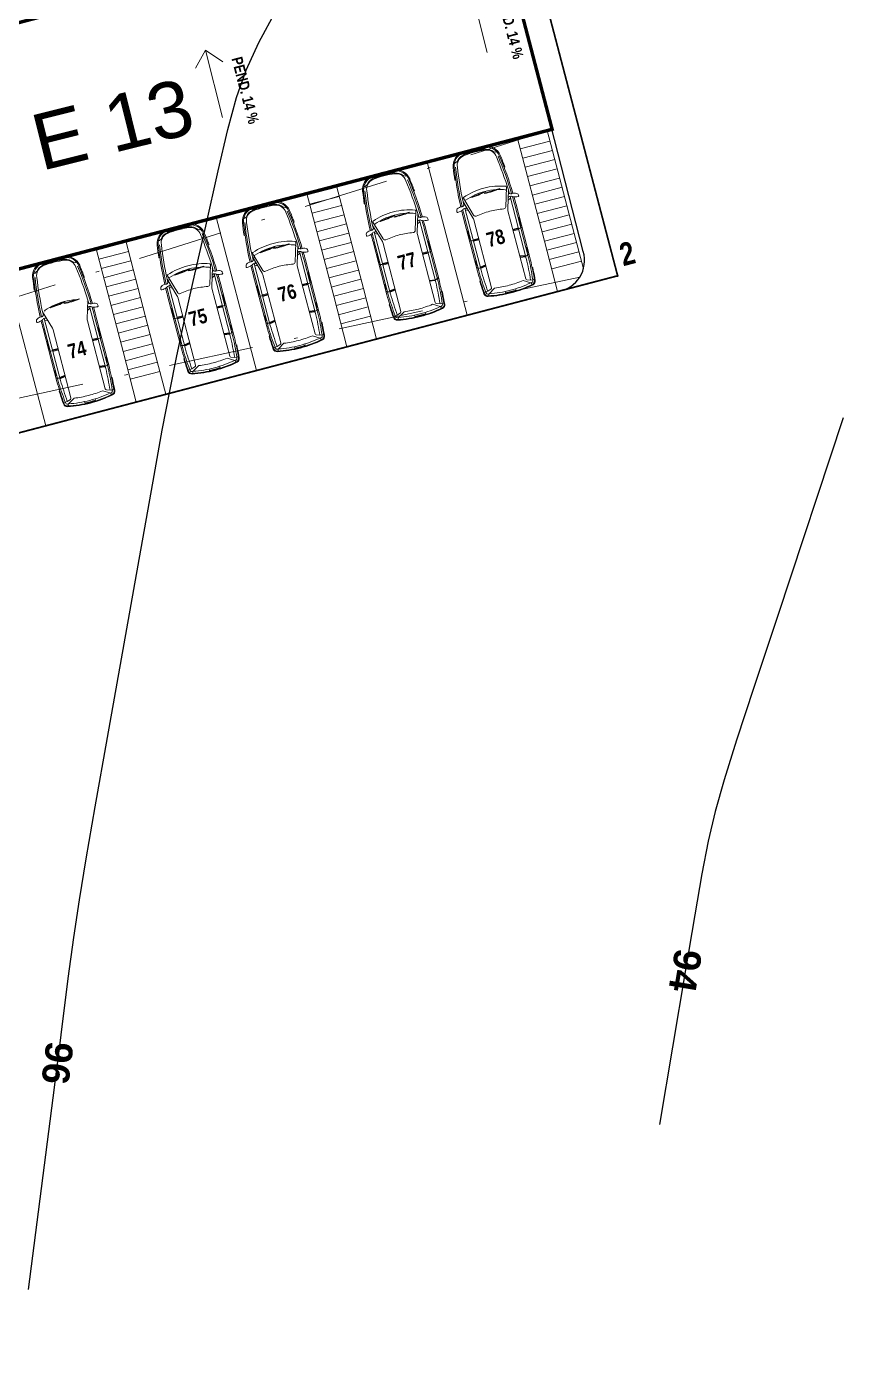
# Model space of a CAD drawing. Header units: metres. Extents: x -899 to -730, y -240 to 6.
# Drawn here: x -754.24 to -730.25, y -215.58 to -176.38 of the extents above; entities that cross this region are included whole.
import ezdxf
from ezdxf.enums import TextEntityAlignment as Align

# ---------------------------------------------------------------- set-up
doc = ezdxf.new("R2010")
doc.units = ezdxf.units.M
doc.header["$LTSCALE"] = 5
doc.header["$MEASUREMENT"] = 0
doc.set_wipeout_variables(frame=1)
doc.linetypes.add('DASHDOT', pattern=[1, 0.5, -0.25, 0, -0.25])
doc.linetypes.add('HIDDEN', pattern=[0.375, 0.25, -0.125])
for name, color, linetype, lineweight in [('A-ANNO-TEXT', 3, 'Continuous', 18), ('A-AREA-PATT', 8, 'Continuous', 18), ('A-FLOR-OVHD', 3, 'HIDDEN', 18), ('U-ANNO-NOTE', 7, 'Continuous', 35), ('U-PARK-MNR', 255, 'Continuous', 13)]:
    doc.layers.add(name, color=color, linetype=linetype, lineweight=lineweight)
for name, color, linetype in [('U-BLDG', 7, 'Continuous'), ('U-PROP', 1, 'Continuous'), ('U-STRT', 4, 'Continuous'), ('U-TOPO-CURV', 8, 'Continuous')]:
    doc.layers.add(name, color=color, linetype=linetype)
doc.styles.add('E-ARIAL', font='arial.ttf')
doc.styles.add('E-ARIAL-BOLD', font='')
doc.styles.add('E-ROMANS', font='romans.shx', dxfattribs={"width": 0.8})
doc.styles.get('E-ARIAL-BOLD').set_extended_font_data('Arial', bold=True)

msp = doc.modelspace()

# ---------------------------------------------------------------- hatches: boundary and pattern name
at = {"layer": 'A-AREA-PATT', "linetype": 'DASHDOT'}
h = msp.add_hatch(dxfattribs=at)
h.set_pattern_fill('GRASS', color=256, scale=0.07, style=0)
h.set_pattern_definition([(90, (-133.418, 0), (-1.257235, 1.257235), [0.333375, -2.181095]), (45, (-133.418, 0), (-1.257236, 1.257236), [0.333375, -1.444625]), (135, (-133.418, 0), (-1.257236, -1.257236), [0.333375, -1.444625])])
edge = h.paths.add_edge_path()
edge.add_line((-752.312, -173.159), (-752.517, -173.21))
edge.add_line((-752.517, -173.21), (-757.708, -152.193))
edge.add_line((-757.708, -152.193), (-802.73, -163.774))
edge.add_line((-802.73, -163.774), (-805.665, -152.562))
edge.add_line((-805.665, -152.562), (-808.244, -153.233))
edge.add_line((-808.244, -153.233), (-805.308, -164.449))
edge.add_line((-805.308, -164.449), (-831.621, -171.338))
edge.add_line((-831.621, -171.338), (-825.452, -194.9))
edge.add_line((-825.452, -194.9), (-799.139, -188.011))
edge.add_line((-799.139, -188.011), (-796.191, -199.272))
edge.add_line((-796.191, -199.272), (-793.772, -198.638))
edge.add_line((-793.772, -198.638), (-796.735, -187.32))
edge.add_line((-796.735, -187.32), (-751.702, -175.53))
edge.add_line((-751.702, -175.53), (-752.313, -173.157))

# ---------------------------------------------------------------- linework, layer by layer
at = {"layer": 'A-ANNO-TEXT', "linetype": 'DASHDOT'}
for p, q in [((-740.715, -177.132, 8.83), (-741.216, -175.155, 8.83)), ((-748.991, -177.061, 8.83), (-749.283, -177.596, 8.83)), ((-748.991, -177.061, 8.83), (-748.483, -177.405, 8.83)), ((-748.49, -179.039, 8.83), (-748.991, -177.061, 8.83))]:
    msp.add_line(p, q, dxfattribs=at)
at = {"layer": 'A-FLOR-OVHD', "linetype": 'DASHDOT'}
msp.add_line((-834.804, -204.584, 8.83), (-737.992, -183.728, 8.83), dxfattribs=at)
at = {"layer": 'U-ANNO-NOTE'}
msp.add_point((-736.88, -183.692, 193.75), dxfattribs=at)
at = {"layer": 'U-BLDG', "const_width": 0.1, "elevation": 8.83}
msp.add_lwpolyline([(-740.578, -172.617), (-738.805, -179.389), (-757.524, -184.29), (-759.297, -177.518)], close=True, dxfattribs=at)
at = {"layer": 'U-PARK-MNR', "elevation": 8.83}
for points in [[(-738.94, -179.466), (-739.811, -179.694)], [(-738.16, -182.445), (-738.95, -179.427)], [(-739.031, -182.673), (-739.821, -179.655)], [(-738.869, -179.737), (-739.74, -179.965)], [(-738.798, -180.008), (-739.669, -180.235)], [(-738.727, -180.278), (-739.598, -180.506)], [(-741.303, -184.851), (-742.481, -180.352)], [(-738.657, -180.549), (-739.527, -180.777)], [(-745.132, -181.087), (-746.002, -181.315)], [(-744.351, -184.066), (-745.142, -181.048)], [(-738.586, -180.82), (-739.456, -181.048)], [(-738.515, -181.091), (-739.385, -181.319)], [(-744.834, -185.777), (-745.222, -184.294), (-746.012, -181.276)], [(-745.061, -181.358), (-745.931, -181.586)], [(-740.101, -181.473), (-740.028, -181.408)], [(-740.041, -181.36), (-739.564, -183.183)], [(-738.444, -181.362), (-739.314, -181.59)], [(-744.99, -181.628), (-745.86, -181.856)], [(-741.371, -181.708), (-740.894, -183.531)], [(-741.264, -181.777), (-741.359, -181.756)], [(-738.373, -181.633), (-739.244, -181.861)], [(-747.494, -186.475), (-748.673, -181.972)], [(-744.919, -181.899), (-745.789, -182.127)], [(-744.848, -182.17), (-745.719, -182.398)], [(-742.762, -182.169), (-742.689, -182.105)], [(-742.702, -182.056), (-742.225, -183.879)], [(-738.302, -181.904), (-739.173, -182.132)], [(-738.231, -182.175), (-739.102, -182.402)], [(-751.333, -182.669), (-750.543, -185.687), (-750.154, -187.172)], [(-744.777, -182.441), (-745.648, -182.669)], [(-744.032, -182.405), (-743.555, -184.227)], [(-743.924, -182.473), (-744.019, -182.453)], [(-741.13, -182.632), (-740.967, -182.594)], [(-741.118, -182.678), (-740.957, -182.631)], [(-739.799, -182.283), (-739.96, -182.33)], [(-739.787, -182.33), (-739.95, -182.368)], [(-738.643, -184.154), (-739.031, -182.673), (-738.16, -182.445), (-737.887, -183.49)], [(-751.025, -187.4), (-751.413, -185.915), (-752.204, -182.897)], [(-751.323, -182.708), (-752.194, -182.936)], [(-751.252, -182.979), (-752.123, -183.206)], [(-746.293, -183.093), (-746.22, -183.029)], [(-746.282, -182.79), (-746.257, -182.886)], [(-746.233, -182.981), (-745.756, -184.803)], [(-744.706, -182.712), (-745.577, -182.94)], [(-744.635, -182.983), (-745.506, -183.211)], [(-742.46, -182.98), (-742.62, -183.027)], [(-742.447, -183.026), (-742.61, -183.064)], [(-738.96, -182.944), (-738.089, -182.716)], [(-738.889, -183.215), (-738.018, -182.987)], [(-751.181, -183.249), (-752.052, -183.477)], [(-747.613, -183.139), (-747.588, -183.235)], [(-747.563, -183.329), (-747.086, -185.152)], [(-747.455, -183.398), (-747.55, -183.377)], [(-744.564, -183.254), (-745.435, -183.482)], [(-743.79, -183.328), (-743.627, -183.29)], [(-743.778, -183.375), (-743.618, -183.328)], [(-740.763, -183.374), (-740.918, -183.44)], [(-740.752, -183.413), (-740.908, -183.479)], [(-739.756, -183.11), (-739.588, -183.092)], [(-739.745, -183.15), (-739.577, -183.131)], [(-738.818, -183.486), (-737.947, -183.258)], [(-753.685, -188.098), (-754.864, -183.593)], [(-751.11, -183.52), (-751.981, -183.748)], [(-751.039, -183.791), (-751.91, -184.019)], [(-748.798, -183.749), (-748.725, -183.685)], [(-748.738, -183.637), (-748.261, -185.459)], [(-744.493, -183.525), (-745.364, -183.753)], [(-744.422, -183.795), (-745.293, -184.023)], [(-742.406, -183.846), (-742.238, -183.827)], [(-750.968, -184.062), (-751.839, -184.29)], [(-750.068, -183.985), (-749.591, -185.808)], [(-749.961, -184.054), (-750.056, -184.033)], [(-747.321, -184.253), (-747.158, -184.215)], [(-745.991, -183.904), (-746.151, -183.951)], [(-745.978, -183.951), (-746.141, -183.988)], [(-745.222, -184.294), (-744.351, -184.066), (-743.963, -185.549)], [(-743.423, -184.071), (-743.579, -184.137)], [(-743.413, -184.11), (-743.568, -184.176)], [(-752.447, -184.404), (-752.422, -184.5)], [(-752.398, -184.595), (-751.921, -186.418)], [(-750.897, -184.333), (-751.768, -184.561)], [(-750.826, -184.604), (-751.697, -184.832)], [(-748.496, -184.56), (-748.657, -184.607)], [(-748.484, -184.607), (-748.647, -184.644)], [(-747.309, -184.299), (-747.149, -184.252)], [(-745.151, -184.565), (-744.281, -184.337)], [(-745.08, -184.836), (-744.21, -184.608)], [(-753.728, -184.943), (-753.25, -186.766)], [(-753.62, -185.012), (-753.715, -184.991)], [(-752.458, -184.708), (-752.385, -184.643)], [(-750.756, -184.875), (-751.626, -185.103)], [(-749.827, -184.908), (-749.664, -184.871)], [(-749.815, -184.955), (-749.654, -184.908)], [(-746.954, -184.995), (-747.11, -185.061)], [(-745.947, -184.731), (-745.779, -184.713)], [(-745.937, -184.771), (-745.769, -184.752)], [(-745.009, -185.107), (-744.139, -184.879)], [(-750.685, -185.146), (-751.555, -185.373)], [(-750.614, -185.416), (-751.484, -185.644)], [(-748.453, -185.387), (-748.285, -185.369)], [(-748.442, -185.427), (-748.274, -185.408)], [(-746.944, -185.034), (-747.099, -185.1)], [(-752.156, -185.518), (-752.316, -185.565)], [(-752.143, -185.565), (-752.306, -185.603)], [(-750.543, -185.687), (-751.413, -185.915)], [(-749.46, -185.651), (-749.615, -185.717)], [(-749.449, -185.69), (-749.605, -185.756)], [(-753.486, -185.867), (-753.323, -185.829)], [(-753.474, -185.913), (-753.313, -185.866)], [(-751.343, -186.186), (-750.472, -185.958)], [(-752.112, -186.345), (-751.944, -186.327)], [(-752.102, -186.385), (-751.934, -186.366)], [(-751.272, -186.457), (-750.401, -186.229)], [(-751.201, -186.728), (-750.33, -186.5)], [(-753.119, -186.609), (-753.275, -186.675)], [(-753.109, -186.648), (-753.264, -186.714)]]:
    msp.add_lwpolyline(points, dxfattribs=at)
for points in [[(-739.957, -181.268, 0.030512), (-740.358, -180.161, 0.333012), (-740.773, -179.919, 0.035089), (-741.112, -179.983, 0.035089), (-741.44, -180.094, 0.333012), (-741.683, -180.508, 0.030512), (-741.49, -181.67)], [(-741.12, -179.954, -0.035089), (-740.776, -179.89, -0.333012), (-740.331, -180.149, -0.008677), (-740.19, -180.497), (-740.222, -180.508)], [(-740.45, -180.027), (-740.446, -180.053, -0.526865), (-740.458, -180.065), (-740.518, -180.052, -0.121962), (-740.522, -180.05, 0.204341), (-740.763, -179.979, 0.001094), (-740.774, -179.98), (-740.827, -179.926)], [(-741.12, -179.954, 0.035089), (-741.451, -180.066, 0.333012), (-741.713, -180.511, 0.008677), (-741.665, -180.883), (-741.632, -180.878)], [(-741.389, -180.073), (-741.409, -180.146, 0.001094), (-741.419, -180.15, 0.204341), (-741.594, -180.331, -0.121962), (-741.597, -180.335), (-741.643, -180.375, -0.526865), (-741.659, -180.371), (-741.668, -180.346)], [(-741.092, -180.061, 0.035364), (-741.411, -180.169, 0.355184), (-741.59, -180.503, 0.024392), (-741.422, -181.518)], [(-741.154, -180.043, 0.025368), (-741.386, -180.122)], [(-741.139, -180.026, 0.026405), (-741.383, -180.108)], [(-741.125, -180.009, 0.027374), (-741.379, -180.093)], [(-741.107, -180.005), (-741.148, -180.05, 0.74325), (-741.143, -180.058), (-741.096, -180.046)], [(-741.106, -180.005), (-741.049, -180.024, -0.74325), (-741.049, -180.034), (-741.096, -180.046)], [(-740.091, -181.169, 0.024392), (-740.442, -180.202, 0.355184), (-740.761, -179.999, 0.035364), (-741.092, -180.061)], [(-740.826, -179.949, 0.027374), (-741.089, -180)], [(-740.816, -179.959, 0.026405), (-741.068, -180.007)], [(-740.805, -179.97, 0.025368), (-741.047, -180.014)], [(-739.995, -181.279, 0.030527), (-740.395, -180.176)], [(-743.78, -180.651, 0.035089), (-744.112, -180.763, 0.333012), (-744.373, -181.207, 0.008677), (-744.325, -181.579), (-744.292, -181.574)], [(-742.617, -181.965, 0.030512), (-743.018, -180.857, 0.333012), (-743.433, -180.616, 0.035089), (-743.773, -180.68, 0.035089), (-744.1, -180.791, 0.333012), (-744.343, -181.204, 0.030512), (-744.151, -182.366)], [(-743.785, -180.706, 0.027374), (-744.039, -180.79)], [(-743.767, -180.701), (-743.808, -180.747, 0.74325), (-743.803, -180.755), (-743.757, -180.743)], [(-743.78, -180.651, -0.035089), (-743.437, -180.586, -0.333012), (-742.991, -180.846, -0.008677), (-742.851, -181.193), (-742.882, -181.205)], [(-743.767, -180.701), (-743.709, -180.721, -0.74325), (-743.709, -180.73), (-743.756, -180.743)], [(-742.751, -181.866, 0.024392), (-743.102, -180.899, 0.355184), (-743.421, -180.695, 0.035364), (-743.752, -180.757)], [(-743.487, -180.645, 0.027374), (-743.749, -180.697)], [(-743.476, -180.656, 0.026405), (-743.728, -180.704)], [(-743.466, -180.666, 0.025368), (-743.707, -180.711)], [(-743.111, -180.724), (-743.107, -180.75, -0.526865), (-743.118, -180.761), (-743.178, -180.749, -0.121962), (-743.183, -180.747, 0.204341), (-743.423, -180.675, 0.001094), (-743.434, -180.677), (-743.488, -180.623)], [(-741.643, -180.503, 0.030527), (-741.451, -181.661)], [(-744.049, -180.77), (-744.07, -180.843, 0.001094), (-744.079, -180.847, 0.204341), (-744.254, -181.027, -0.121962), (-744.257, -181.031), (-744.303, -181.071, -0.526865), (-744.319, -181.067), (-744.328, -181.042)], [(-743.752, -180.757, 0.035364), (-744.072, -180.865, 0.355184), (-744.25, -181.199, 0.024392), (-744.082, -182.214)], [(-743.815, -180.739, 0.025368), (-744.047, -180.819)], [(-743.8, -180.722, 0.026405), (-744.043, -180.804)], [(-742.655, -181.976, 0.030527), (-743.056, -180.872)], [(-740.809, -181.118, 0.081313), (-741.408, -181.388, 0.39897), (-741.414, -181.415), (-741.111, -181.914, 0.386285), (-741.033, -181.937, -0.028833), (-740.639, -181.793, -0.028833), (-740.224, -181.725, 0.386285), (-740.168, -181.667), (-740.148, -181.084, 0.39897), (-740.166, -181.063, 0.085834), (-740.81, -181.118)], [(-744.304, -181.199, 0.030527), (-744.112, -182.357)], [(-741.464, -181.78, 0.004497), (-741.408, -182.003), (-741.001, -183.559, 0.008757), (-740.814, -184.148), (-740.79, -184.215, 0.33391), (-740.689, -184.281, 0.049233), (-740.015, -184.174, 0.049233), (-739.375, -183.937, 0.33391), (-739.32, -183.83), (-739.332, -183.76, 0.008757), (-739.458, -183.155), (-739.865, -181.599, 0.004497), (-739.925, -181.377)], [(-740.784, -181.215, 0.086771), (-741.348, -181.469, 0.399668), (-741.357, -181.509)], [(-740.447, -181.16, 0.047678), (-740.784, -181.215)], [(-740.152, -181.194, 0.399668), (-740.179, -181.163, 0.029207), (-740.389, -181.157)], [(-740.122, -181.211, 0.000015), (-740.122, -181.21)], [(-740.066, -181.265), (-740.091, -181.169), (-740.11, -181.725, 0.07261), (-740.103, -181.782), (-739.58, -183.78, 0.318175), (-739.545, -183.809), (-739.436, -183.818), (-739.325, -183.799)], [(-740.08, -181.233, -0.000174), (-740.075, -181.247, 0.346455), (-740.025, -181.283), (-740.017, -181.283, 0.073812), (-739.988, -181.277, -0.148415), (-739.84, -181.27, -0.230944), (-739.806, -181.298), (-739.789, -181.338, -0.474401), (-739.803, -181.366, -0.077882), (-739.955, -181.375, -0.179061), (-739.982, -181.366, 0.20076), (-740.02, -181.357), (-740.059, -181.363, 0.386037), (-740.084, -181.394)], [(-739.497, -183.165), (-739.904, -181.609, 0.004782), (-739.968, -181.373)], [(-747.311, -181.575, 0.035089), (-747.643, -181.687, 0.333012), (-747.904, -182.132, 0.008677), (-747.856, -182.504), (-747.823, -182.499)], [(-746.148, -182.889, 0.030512), (-746.549, -181.782, 0.333012), (-746.964, -181.54, 0.035089), (-747.304, -181.604, 0.035089), (-747.631, -181.715, 0.333012), (-747.874, -182.128, 0.030512), (-747.682, -183.291)], [(-747.58, -181.694), (-747.601, -181.767, 0.001094), (-747.61, -181.771, 0.204341), (-747.785, -181.952, -0.121962), (-747.788, -181.956), (-747.834, -181.996, -0.526865), (-747.85, -181.992), (-747.859, -181.967)], [(-747.283, -181.682, 0.035364), (-747.603, -181.79, 0.355184), (-747.781, -182.124, 0.024392), (-747.613, -183.139), (-747.324, -183.614, -0.07261), (-747.302, -183.667), (-746.779, -185.664, -0.318175), (-746.795, -185.707), (-746.886, -185.769), (-746.991, -185.806)], [(-747.346, -181.664, 0.025368), (-747.578, -181.743)], [(-747.331, -181.647, 0.026405), (-747.574, -181.729)], [(-747.316, -181.63, 0.027374), (-747.57, -181.714)], [(-747.298, -181.626), (-747.339, -181.671, 0.74325), (-747.334, -181.679), (-747.288, -181.667)], [(-746.413, -182.129), (-746.382, -182.118, 0.008677), (-746.522, -181.77, 0.333012), (-746.968, -181.511, 0.035089), (-747.311, -181.575)], [(-747.298, -181.626), (-747.24, -181.645, -0.74325), (-747.24, -181.655), (-747.287, -181.667)], [(-745.517, -185.42), (-745.627, -185.439), (-745.736, -185.43, -0.318175), (-745.772, -185.4), (-746.295, -183.403, -0.07261), (-746.301, -183.346), (-746.282, -182.79, 0.024392), (-746.633, -181.823, 0.355184), (-746.952, -181.62, 0.035364), (-747.283, -181.682)], [(-747.018, -181.57, 0.027374), (-747.28, -181.621)], [(-747.007, -181.58, 0.026405), (-747.259, -181.628)], [(-746.997, -181.591, 0.025368), (-747.238, -181.635)], [(-746.642, -181.648), (-746.638, -181.674, -0.526865), (-746.649, -181.686), (-746.709, -181.673, -0.121962), (-746.714, -181.671, 0.204341), (-746.954, -181.6, 0.001094), (-746.965, -181.601), (-747.019, -181.547)], [(-746.186, -182.9, 0.030527), (-746.586, -181.797)], [(-743.469, -181.814, 0.081313), (-744.068, -182.085, 0.39897), (-744.074, -182.112), (-743.771, -182.61, 0.386285), (-743.694, -182.633, -0.028833), (-743.299, -182.489, -0.028833), (-742.884, -182.422, 0.386285), (-742.828, -182.364), (-742.808, -181.78, 0.39897), (-742.827, -181.76, 0.085834), (-743.47, -181.815)], [(-743.108, -181.857, 0.047678), (-743.445, -181.911)], [(-742.812, -181.89, 0.399668), (-742.84, -181.859, 0.029207), (-743.049, -181.854)], [(-742.726, -181.962), (-742.751, -181.866), (-742.77, -182.421, 0.07261), (-742.764, -182.479), (-742.241, -184.476, 0.318175), (-742.205, -184.506), (-742.096, -184.515), (-741.986, -184.496)], [(-741.4, -181.579, 0.000174), (-741.397, -181.593, -0.346455), (-741.423, -181.649), (-741.43, -181.653, -0.073812), (-741.458, -181.662, 0.148415), (-741.591, -181.728, 0.230944), (-741.606, -181.769), (-741.602, -181.813, 0.474401), (-741.576, -181.83, 0.077882), (-741.439, -181.763, 0.179061), (-741.42, -181.743, -0.20076), (-741.392, -181.716), (-741.355, -181.702, -0.386037), (-741.317, -181.716)], [(-741.429, -181.756, 0.004782), (-741.369, -181.993), (-740.962, -183.548)], [(-740.8, -184.185), (-740.694, -184.148), (-740.604, -184.086, 0.318175), (-740.588, -184.043), (-741.11, -182.046, 0.07261), (-741.133, -181.993), (-741.422, -181.518), (-741.396, -181.614)], [(-741.374, -181.538, 0.000015), (-741.374, -181.539)], [(-749.817, -182.231, 0.035089), (-750.148, -182.343, 0.333012), (-750.41, -182.788, 0.008677), (-750.362, -183.16), (-750.328, -183.154)], [(-748.653, -183.545, 0.030512), (-749.055, -182.438, 0.333012), (-749.47, -182.196, 0.035089), (-749.809, -182.26, 0.035089), (-750.137, -182.371, 0.333012), (-750.38, -182.784, 0.030512), (-750.187, -183.947)], [(-748.919, -182.785), (-748.887, -182.774, 0.008677), (-749.027, -182.426, 0.333012), (-749.473, -182.167, 0.035089), (-749.817, -182.231)], [(-748.763, -183.542), (-748.788, -183.446, 0.024392), (-749.139, -182.479, 0.355184), (-749.458, -182.276, 0.035364), (-749.789, -182.338)], [(-749.523, -182.225, 0.027374), (-749.786, -182.277)], [(-749.513, -182.236, 0.026405), (-749.765, -182.284)], [(-749.502, -182.247, 0.025368), (-749.744, -182.291)], [(-749.524, -182.203), (-749.471, -182.257, -0.001094), (-749.46, -182.256, -0.204341), (-749.219, -182.327, 0.121962), (-749.215, -182.329), (-749.155, -182.342, 0.526865), (-749.143, -182.33), (-749.147, -182.304)], [(-747.835, -182.124, 0.030527), (-747.643, -183.281)], [(-744.061, -182.275, 0.000174), (-744.057, -182.29, -0.346455), (-744.084, -182.346), (-744.091, -182.349, -0.073812), (-744.119, -182.358, 0.148415), (-744.251, -182.425, 0.230944), (-744.267, -182.466), (-744.263, -182.509, 0.474401), (-744.237, -182.526, 0.077882), (-744.1, -182.46, 0.179061), (-744.08, -182.439, -0.20076), (-744.052, -182.413), (-744.015, -182.398, -0.386037), (-743.978, -182.413)], [(-744.125, -182.476, 0.004497), (-744.068, -182.699), (-743.661, -184.255, 0.008757), (-743.474, -184.844), (-743.45, -184.912, 0.33391), (-743.35, -184.978, 0.049233), (-742.675, -184.871, 0.049233), (-742.035, -184.634, 0.33391), (-741.98, -184.527), (-741.993, -184.456, 0.008757), (-742.118, -183.851), (-742.525, -182.295, 0.004497), (-742.586, -182.073)], [(-743.461, -184.882), (-743.355, -184.844), (-743.264, -184.783, 0.318175), (-743.248, -184.74), (-743.771, -182.742, 0.07261), (-743.793, -182.689), (-744.082, -182.214), (-744.057, -182.31)], [(-744.035, -182.234, 0.000015), (-744.034, -182.236)], [(-743.444, -181.911, 0.086771), (-744.008, -182.165, 0.399668), (-744.017, -182.205)], [(-742.782, -181.908, 0.000015), (-742.782, -181.907)], [(-742.74, -181.929, -0.000174), (-742.736, -181.944, 0.346455), (-742.685, -181.98), (-742.677, -181.979, 0.073812), (-742.649, -181.974, -0.148415), (-742.5, -181.966, -0.230944), (-742.467, -181.995), (-742.449, -182.034, -0.474401), (-742.463, -182.062, -0.077882), (-742.615, -182.071, -0.179061), (-742.643, -182.063, 0.20076), (-742.68, -182.053), (-742.719, -182.059, 0.386037), (-742.745, -182.09)], [(-742.157, -183.861), (-742.564, -182.305, 0.004782), (-742.628, -182.07)], [(-739.955, -182.349), (-739.793, -182.307, 0.092017), (-739.691, -182.263)], [(-739.767, -181.974), (-739.772, -181.975, 0.414214), (-739.782, -181.993), (-739.725, -182.215, 0.414214), (-739.706, -182.226), (-739.701, -182.224)], [(-750.365, -182.623), (-750.356, -182.648, 0.526865), (-750.34, -182.652), (-750.294, -182.612, 0.121962), (-750.291, -182.608, -0.204341), (-750.116, -182.427, -0.001094), (-750.106, -182.423), (-750.086, -182.35)], [(-749.789, -182.338, 0.035364), (-750.108, -182.446, 0.355184), (-750.287, -182.78, 0.024392), (-750.118, -183.795), (-750.093, -183.891)], [(-749.851, -182.32, 0.025368), (-750.083, -182.399)], [(-749.836, -182.303, 0.026405), (-750.08, -182.385)], [(-749.822, -182.286, 0.027374), (-750.076, -182.37)], [(-749.804, -182.282), (-749.845, -182.327, 0.74325), (-749.84, -182.335), (-749.793, -182.323)], [(-749.803, -182.282), (-749.746, -182.301, -0.74325), (-749.746, -182.311), (-749.793, -182.323)], [(-748.692, -183.556, 0.030527), (-749.092, -182.453)], [(-744.089, -182.452, 0.004782), (-744.03, -182.689), (-743.622, -184.245)], [(-742.427, -182.67), (-742.432, -182.672, 0.414214), (-742.443, -182.69), (-742.385, -182.911, 0.414214), (-742.367, -182.922), (-742.362, -182.921)], [(-741.31, -182.378), (-741.305, -182.377, -0.414214), (-741.287, -182.387), (-741.229, -182.609, -0.414214), (-741.239, -182.627), (-741.244, -182.628)], [(-741.234, -182.667, 0.092017), (-741.124, -182.655), (-740.962, -182.613)], [(-750.34, -182.78, 0.030527), (-750.148, -183.937)], [(-747.656, -183.4, 0.004497), (-747.599, -183.624), (-747.192, -185.18, 0.008757), (-747.005, -185.769), (-746.981, -185.836, 0.33391), (-746.881, -185.902, 0.049233), (-746.206, -185.795, 0.049233), (-745.566, -185.558, 0.33391), (-745.511, -185.451), (-745.524, -185.381, 0.008757), (-745.649, -184.776), (-746.056, -183.22, 0.004497), (-746.117, -182.998)], [(-747, -182.739, 0.081313), (-747.599, -183.009, 0.39897), (-747.605, -183.036), (-747.302, -183.535, 0.386285), (-747.225, -183.558, -0.028833), (-746.83, -183.413, -0.028833), (-746.415, -183.346, 0.386285), (-746.359, -183.288), (-746.339, -182.705, 0.39897), (-746.358, -182.684, 0.085834), (-747.001, -182.739)], [(-746.975, -182.836, 0.086771), (-747.539, -183.089, 0.399668), (-747.548, -183.13)], [(-746.639, -182.781, 0.047678), (-746.976, -182.836)], [(-746.343, -182.814, 0.399668), (-746.371, -182.784, 0.029207), (-746.58, -182.778)], [(-746.313, -182.832, 0.000015), (-746.313, -182.831)], [(-746.271, -182.854, -0.000174), (-746.267, -182.868, 0.346455), (-746.216, -182.904), (-746.208, -182.904, 0.073812), (-746.18, -182.898, -0.148415), (-746.031, -182.891, -0.230944), (-745.998, -182.919), (-745.98, -182.959, -0.474401), (-745.994, -182.987, -0.077882), (-746.146, -182.996, -0.179061), (-746.174, -182.987, 0.20076), (-746.211, -182.978), (-746.25, -182.983, 0.386037), (-746.276, -183.015)], [(-745.688, -184.786), (-746.095, -183.23, 0.004782), (-746.159, -182.994)], [(-742.615, -183.045), (-742.454, -183.003, 0.092017), (-742.352, -182.96)], [(-739.75, -183.13), (-739.582, -183.111, 0.193782), (-739.486, -183.047)], [(-739.538, -182.849), (-739.543, -182.85, 0.414214), (-739.553, -182.868), (-739.523, -182.984, 0.414214), (-739.505, -182.995), (-739.5, -182.994)], [(-753.476, -183.189, 0.035089), (-753.808, -183.301, 0.333012), (-754.069, -183.746, 0.008677), (-754.021, -184.118), (-753.988, -184.113)], [(-752.313, -184.503, 0.030512), (-752.714, -183.396, 0.333012), (-753.129, -183.154, 0.035089), (-753.469, -183.218, 0.035089), (-753.796, -183.329, 0.333012), (-754.039, -183.743, 0.030512), (-753.847, -184.905)], [(-753.745, -183.308), (-753.766, -183.381, 0.001094), (-753.775, -183.385, 0.204341), (-753.95, -183.566, -0.121962), (-753.953, -183.57), (-753.999, -183.61, -0.526865), (-754.015, -183.606), (-754.024, -183.581)], [(-753.448, -183.296, 0.035364), (-753.768, -183.404, 0.355184), (-753.946, -183.738, 0.024392), (-753.778, -184.753)], [(-753.511, -183.278, 0.025368), (-753.743, -183.357)], [(-753.496, -183.261, 0.026405), (-753.739, -183.343)], [(-753.481, -183.244, 0.027374), (-753.735, -183.328)], [(-753.463, -183.24), (-753.504, -183.285, 0.74325), (-753.499, -183.293), (-753.453, -183.281)], [(-753.476, -183.189, -0.035089), (-753.132, -183.125, -0.333012), (-752.687, -183.384, -0.008677), (-752.547, -183.732), (-752.578, -183.743)], [(-753.463, -183.24), (-753.405, -183.259, -0.74325), (-753.405, -183.269), (-753.452, -183.281)], [(-751.682, -187.034), (-751.792, -187.053), (-751.901, -187.044, -0.318175), (-751.937, -187.015), (-752.46, -185.017, -0.07261), (-752.466, -184.96), (-752.447, -184.404, 0.024392), (-752.798, -183.437, 0.355184), (-753.117, -183.234, 0.035364), (-753.448, -183.296)], [(-753.183, -183.184, 0.027374), (-753.445, -183.235)], [(-753.172, -183.194, 0.026405), (-753.424, -183.242)], [(-753.162, -183.205, 0.025368), (-753.403, -183.249)], [(-752.807, -183.262), (-752.802, -183.288, -0.526865), (-752.814, -183.3), (-752.874, -183.287, -0.121962), (-752.879, -183.285, 0.204341), (-753.119, -183.214, 0.001094), (-753.13, -183.215), (-753.184, -183.161)], [(-752.351, -184.514, 0.030527), (-752.751, -183.411)], [(-749.506, -183.395, 0.081313), (-750.105, -183.665, 0.39897), (-750.111, -183.692), (-749.807, -184.191, 0.386285), (-749.73, -184.214, -0.028833), (-749.336, -184.069, -0.028833), (-748.921, -184.002, 0.386285), (-748.865, -183.944), (-748.845, -183.361, 0.39897), (-748.863, -183.34, 0.085834), (-749.507, -183.395)], [(-749.144, -183.437, 0.047678), (-749.481, -183.492)], [(-748.849, -183.47, 0.399668), (-748.876, -183.44, 0.029207), (-749.086, -183.434)], [(-748.022, -186.076), (-748.133, -186.095), (-748.242, -186.086, -0.318175), (-748.277, -186.056), (-748.8, -184.059, -0.07261), (-748.807, -184.002), (-748.788, -183.446)], [(-747.592, -183.2, 0.000174), (-747.588, -183.214, -0.346455), (-747.615, -183.27), (-747.622, -183.274, -0.073812), (-747.65, -183.283, 0.148415), (-747.782, -183.349, 0.230944), (-747.798, -183.39), (-747.794, -183.434, 0.474401), (-747.768, -183.451, 0.077882), (-747.631, -183.384, 0.179061), (-747.611, -183.364, -0.20076), (-747.583, -183.337), (-747.546, -183.323, -0.386037), (-747.509, -183.337)], [(-747.62, -183.377, 0.004782), (-747.561, -183.614), (-747.153, -185.169)], [(-747.566, -183.159, 0.000015), (-747.565, -183.16)], [(-743.97, -183.074), (-743.965, -183.073, -0.414214), (-743.947, -183.084), (-743.889, -183.305, -0.414214), (-743.9, -183.323), (-743.905, -183.325)], [(-743.894, -183.364, 0.092017), (-743.784, -183.351), (-743.622, -183.309)], [(-741.081, -183.253), (-741.076, -183.251, -0.414214), (-741.058, -183.262), (-741.027, -183.378, -0.414214), (-741.038, -183.396), (-741.043, -183.398)], [(-741.029, -183.451, 0.193782), (-740.913, -183.46), (-740.758, -183.394)], [(-739.436, -183.818, 0.013486), (-739.565, -183.179)], [(-739.497, -183.164, -0.024357), (-739.375, -183.808, -0.000346), (-739.37, -183.837, -0.337483), (-739.398, -183.891, -0.001846), (-739.42, -183.902), (-739.402, -183.948)], [(-739.394, -183.449), (-739.374, -183.445, -0.004489), (-739.313, -183.756)], [(-753.999, -183.738, 0.030527), (-753.808, -184.896, 0.148415), (-753.94, -184.962, 0.230944), (-753.956, -185.003), (-753.952, -185.046, 0.474401), (-753.926, -185.063, 0.077882), (-753.789, -184.997)], [(-750.161, -184.056, 0.004497), (-750.105, -184.28), (-749.698, -185.836, 0.008757), (-749.51, -186.425), (-749.487, -186.492, 0.33391), (-749.386, -186.558, 0.049233), (-748.712, -186.451, 0.049233), (-748.072, -186.214, 0.33391), (-748.017, -186.107), (-748.029, -186.037, 0.008757), (-748.155, -185.432), (-748.562, -183.876, 0.004497), (-748.622, -183.654)], [(-750.118, -183.795), (-749.83, -184.269, -0.07261), (-749.807, -184.323), (-749.284, -186.32, -0.318175), (-749.301, -186.363), (-749.391, -186.425), (-749.497, -186.462)], [(-750.071, -183.815, 0.000015), (-750.071, -183.816)], [(-749.481, -183.492, 0.086771), (-750.045, -183.745, 0.399668), (-750.054, -183.786)], [(-748.819, -183.488, 0.000015), (-748.819, -183.487)], [(-748.777, -183.51, -0.000174), (-748.772, -183.524, 0.346455), (-748.722, -183.56), (-748.714, -183.56, 0.073812), (-748.685, -183.554, -0.148415), (-748.537, -183.547, -0.230944), (-748.503, -183.575), (-748.486, -183.615, -0.474401), (-748.5, -183.642, -0.077882), (-748.652, -183.652, -0.179061), (-748.679, -183.643, 0.20076), (-748.717, -183.634), (-748.756, -183.639, 0.386037), (-748.781, -183.671)], [(-748.193, -185.442), (-748.601, -183.886, 0.004782), (-748.665, -183.65)], [(-745.958, -183.595), (-745.963, -183.596, 0.414214), (-745.974, -183.614), (-745.916, -183.836, 0.414214), (-745.898, -183.847), (-745.893, -183.845)], [(-742.411, -183.827), (-742.243, -183.808, 0.193782), (-742.146, -183.744)], [(-740.962, -183.547, 0.024357), (-740.753, -184.169, 0.000346), (-740.743, -184.197, 0.337483), (-740.692, -184.23, 0.001846), (-740.667, -184.228), (-740.661, -184.277)], [(-740.912, -183.846), (-740.931, -183.852, 0.004489), (-740.832, -184.154)], [(-740.895, -183.528, 0.013486), (-740.694, -184.148)], [(-740.832, -184.154), (-740.808, -184.222, 0.33391), (-740.688, -184.301, 0.049233), (-740.01, -184.194, 0.049233), (-739.366, -183.955, 0.33391), (-739.3, -183.827), (-739.313, -183.756)], [(-750.014, -183.993, 0.386037), (-750.052, -183.979), (-750.089, -183.993, 0.20076), (-750.117, -184.02, -0.179061), (-750.136, -184.04, -0.077882), (-750.273, -184.107, -0.474401), (-750.299, -184.09), (-750.303, -184.046, -0.230944), (-750.288, -184.005, -0.148415), (-750.155, -183.939, 0.073812), (-750.127, -183.93), (-750.12, -183.926, 0.346455), (-750.094, -183.87, -0.000174), (-750.097, -183.856)], [(-750.126, -184.033, 0.004782), (-750.066, -184.27), (-749.659, -185.825)], [(-747.501, -183.999), (-747.496, -183.997, -0.414214), (-747.478, -184.008), (-747.42, -184.23, -0.414214), (-747.431, -184.248), (-747.436, -184.249)], [(-747.425, -184.288, 0.092017), (-747.315, -184.276), (-747.153, -184.233)], [(-746.146, -183.97), (-745.985, -183.927, 0.092017), (-745.883, -183.884)], [(-743.741, -183.949), (-743.736, -183.948, -0.414214), (-743.718, -183.959), (-743.687, -184.075, -0.414214), (-743.698, -184.093), (-743.703, -184.094)], [(-743.689, -184.148, 0.193782), (-743.573, -184.156), (-743.418, -184.09)], [(-743.555, -184.224, 0.013486), (-743.355, -184.844)], [(-742.096, -184.515, 0.013486), (-742.225, -183.876)], [(-742.157, -183.86, -0.024357), (-742.035, -184.504, -0.000346), (-742.03, -184.534, -0.337483), (-742.058, -184.588, -0.001846), (-742.081, -184.598), (-742.062, -184.644)], [(-742.054, -184.145), (-742.035, -184.141, -0.004489), (-741.973, -184.453)], [(-740.185, -184.153), (-740.176, -184.192, 0.011619), (-740.02, -184.155, 0.011619), (-739.866, -184.111), (-739.878, -184.072)], [(-753.821, -185.015, 0.004497), (-753.764, -185.238), (-753.357, -186.794, 0.008757), (-753.17, -187.383), (-753.146, -187.45, 0.33391), (-753.046, -187.516, 0.049233), (-752.371, -187.409, 0.049233), (-751.731, -187.172, 0.33391), (-751.676, -187.065), (-751.689, -186.995, 0.008757), (-751.814, -186.39), (-752.221, -184.834, 0.004497), (-752.282, -184.612)], [(-753.14, -184.45, 0.086771), (-753.704, -184.704, 0.399668), (-753.713, -184.744)], [(-752.804, -184.395, 0.047678), (-753.141, -184.45)], [(-752.478, -184.446, 0.000015), (-752.478, -184.445)], [(-752.436, -184.468, -0.000174), (-752.432, -184.482, 0.346455), (-752.381, -184.518), (-752.373, -184.518, 0.073812), (-752.344, -184.512, -0.148415), (-752.196, -184.505, -0.230944), (-752.163, -184.533), (-752.145, -184.573, -0.474401), (-752.159, -184.601, -0.077882), (-752.311, -184.61, -0.179061), (-752.339, -184.601, 0.20076), (-752.376, -184.592), (-752.415, -184.597, 0.386037), (-752.441, -184.629)], [(-751.853, -186.4), (-752.26, -184.844, 0.004782), (-752.324, -184.608)], [(-748.652, -184.626), (-748.49, -184.583, 0.092017), (-748.388, -184.54)], [(-748.464, -184.251), (-748.469, -184.252, 0.414214), (-748.479, -184.27), (-748.421, -184.492, 0.414214), (-748.403, -184.502), (-748.398, -184.501)], [(-745.729, -184.47), (-745.734, -184.471, 0.414214), (-745.745, -184.489), (-745.714, -184.605, 0.414214), (-745.696, -184.616), (-745.691, -184.615)], [(-743.623, -184.244, 0.024357), (-743.413, -184.865, 0.000346), (-743.403, -184.893, 0.337483), (-743.353, -184.926, 0.001846), (-743.327, -184.925), (-743.321, -184.974)], [(-743.572, -184.543), (-743.591, -184.549, 0.004489), (-743.493, -184.85)], [(-743.493, -184.851), (-743.469, -184.918, 0.33391), (-743.349, -184.998, 0.049233), (-742.67, -184.89, 0.049233), (-742.026, -184.652, 0.33391), (-741.961, -184.523), (-741.973, -184.453)], [(-753.815, -184.897, 0.073812), (-753.787, -184.888), (-753.779, -184.884, 0.346455), (-753.753, -184.828, -0.000174), (-753.756, -184.814)], [(-753.796, -184.998, 0.179061), (-753.776, -184.978, -0.20076), (-753.748, -184.951), (-753.711, -184.937, -0.386037), (-753.674, -184.951)], [(-753.785, -184.991, 0.004782), (-753.726, -185.228), (-753.318, -186.783)], [(-753.156, -187.42), (-753.051, -187.383), (-752.96, -187.321, 0.318175), (-752.944, -187.278), (-753.467, -185.281, 0.07261), (-753.489, -185.228), (-753.778, -184.753), (-753.753, -184.849)], [(-753.731, -184.773, 0.000015), (-753.73, -184.774)], [(-749.941, -184.905), (-749.936, -184.904, 0.414214), (-749.926, -184.886), (-749.984, -184.664, 0.414214), (-750.002, -184.653), (-750.007, -184.655)], [(-749.931, -184.944, 0.092017), (-749.821, -184.932), (-749.659, -184.889)], [(-747.272, -184.874), (-747.267, -184.872, -0.414214), (-747.249, -184.883), (-747.218, -184.999, -0.414214), (-747.229, -185.017), (-747.234, -185.019)], [(-747.22, -185.072, 0.193782), (-747.104, -185.081), (-746.949, -185.015)], [(-745.942, -184.751), (-745.774, -184.732, 0.193782), (-745.677, -184.668)], [(-745.627, -185.439, 0.013486), (-745.756, -184.8)], [(-745.688, -184.785, -0.024357), (-745.566, -185.429, -0.000346), (-745.561, -185.458, -0.337483), (-745.589, -185.512, -0.001846), (-745.612, -185.523), (-745.593, -185.569)], [(-742.845, -184.849), (-742.837, -184.888, 0.011619), (-742.681, -184.851, 0.011619), (-742.526, -184.807), (-742.538, -184.769)], [(-752.123, -185.209), (-752.128, -185.21, 0.414214), (-752.139, -185.228), (-752.081, -185.45, 0.414214), (-752.063, -185.461), (-752.058, -185.459)], [(-748.447, -185.407), (-748.279, -185.388, 0.193782), (-748.183, -185.324)], [(-748.235, -185.126), (-748.24, -185.127, 0.414214), (-748.25, -185.145), (-748.22, -185.261, 0.414214), (-748.202, -185.272), (-748.197, -185.271)], [(-747.154, -185.168, 0.024357), (-746.944, -185.79, 0.000346), (-746.934, -185.818, 0.337483), (-746.884, -185.851, 0.001846), (-746.858, -185.849), (-746.852, -185.898)], [(-747.086, -185.148, 0.013486), (-746.886, -185.769)], [(-747.024, -185.775), (-747, -185.843, 0.33391), (-746.88, -185.922, 0.049233), (-746.201, -185.815, 0.049233), (-745.557, -185.576, 0.33391), (-745.492, -185.448), (-745.504, -185.377)], [(-745.585, -185.07), (-745.566, -185.066, -0.004489), (-745.504, -185.377)], [(-753.666, -185.613), (-753.661, -185.612, -0.414214), (-753.643, -185.622), (-753.585, -185.844, -0.414214), (-753.596, -185.862), (-753.6, -185.863)], [(-752.311, -185.584), (-752.15, -185.542, 0.092017), (-752.048, -185.498)], [(-749.778, -185.53), (-749.773, -185.528, -0.414214), (-749.754, -185.539), (-749.724, -185.655, -0.414214), (-749.735, -185.673), (-749.74, -185.675)], [(-749.454, -185.671), (-749.61, -185.737, -0.193782), (-749.726, -185.728)], [(-749.592, -185.804, 0.013486), (-749.391, -186.425)], [(-748.133, -186.095, 0.013486), (-748.262, -185.456)], [(-748.099, -186.225), (-748.117, -186.179, 0.001846), (-748.094, -186.168, 0.337483), (-748.067, -186.114, 0.000346), (-748.072, -186.085, 0.024357), (-748.194, -185.441)], [(-748.01, -186.033, 0.004489), (-748.071, -185.722), (-748.091, -185.726)], [(-747.103, -185.467), (-747.122, -185.473, 0.004489), (-747.024, -185.775)], [(-746.376, -185.774), (-746.368, -185.813, 0.011619), (-746.212, -185.776, 0.011619), (-746.057, -185.732), (-746.069, -185.693)], [(-753.59, -185.902, 0.092017), (-753.48, -185.89), (-753.318, -185.848)], [(-751.894, -186.084), (-751.899, -186.085, 0.414214), (-751.91, -186.103), (-751.879, -186.219, 0.414214), (-751.861, -186.23), (-751.856, -186.229)], [(-749.659, -185.824, 0.024357), (-749.45, -186.446, 0.000346), (-749.44, -186.474, 0.337483), (-749.389, -186.507, 0.001846), (-749.364, -186.505), (-749.358, -186.554)], [(-749.609, -186.123), (-749.628, -186.129, 0.004489), (-749.529, -186.431)], [(-749.529, -186.431), (-749.505, -186.499, 0.33391), (-749.385, -186.578, 0.049233), (-748.707, -186.471, 0.049233), (-748.063, -186.232, 0.33391), (-747.997, -186.104), (-748.009, -186.033)], [(-753.437, -186.488), (-753.432, -186.486, -0.414214), (-753.414, -186.497), (-753.383, -186.613, -0.414214), (-753.394, -186.631), (-753.399, -186.633)], [(-752.107, -186.365), (-751.939, -186.346, 0.193782), (-751.842, -186.282)], [(-751.792, -187.053, 0.013486), (-751.921, -186.414)], [(-751.853, -186.399, -0.024357), (-751.731, -187.043, -0.000346), (-751.726, -187.072, -0.337483), (-751.754, -187.126, -0.001846), (-751.777, -187.137), (-751.758, -187.183)], [(-748.882, -186.43), (-748.873, -186.469, 0.011619), (-748.717, -186.432, 0.011619), (-748.563, -186.388), (-748.575, -186.349)], [(-753.385, -186.686, 0.193782), (-753.269, -186.695), (-753.114, -186.629)], [(-753.319, -186.782, 0.024357), (-753.109, -187.404, 0.000346), (-753.099, -187.432, 0.337483), (-753.049, -187.465, 0.001846), (-753.023, -187.463), (-753.017, -187.512)], [(-753.251, -186.763, 0.013486), (-753.051, -187.383)], [(-751.75, -186.684), (-751.731, -186.68, -0.004489), (-751.669, -186.991)], [(-753.268, -187.081), (-753.287, -187.087, 0.004489), (-753.189, -187.389)], [(-753.189, -187.389), (-753.165, -187.457, 0.33391), (-753.045, -187.536, 0.049233), (-752.366, -187.429, 0.049233), (-751.722, -187.19, 0.33391), (-751.657, -187.062), (-751.669, -186.991)], [(-752.541, -187.388), (-752.533, -187.427, 0.011619), (-752.376, -187.39, 0.011619), (-752.222, -187.346), (-752.234, -187.307)]]:
    msp.add_lwpolyline(points, format="xyb", dxfattribs=at)
for points in [[(-741.373, -180.132, -0.021214), (-741.18, -180.065, 0.138742), (-741.166, -180.056), (-741.11, -179.993, 0.02729), (-741.365, -180.075, 0.236715), (-741.377, -180.088), (-741.386, -180.12, 0.621128)], [(-741.03, -180.02, 0.138742), (-741.013, -180.021, -0.021214), (-740.813, -179.985, 0.621128), (-740.807, -179.968), (-740.83, -179.945, 0.236715), (-740.847, -179.939, 0.02729), (-741.109, -179.993)], [(-743.84, -180.761, 0.138742), (-743.827, -180.752), (-743.77, -180.69, 0.02729), (-744.025, -180.772, 0.236715), (-744.038, -180.785), (-744.046, -180.816, 0.621128), (-744.033, -180.828, -0.021214)], [(-743.507, -180.636, 0.02729), (-743.77, -180.69), (-743.69, -180.717, 0.138742), (-743.674, -180.718, -0.021214), (-743.473, -180.682, 0.621128), (-743.467, -180.665), (-743.49, -180.642, 0.236715)], [(-740.762, -181.221), (-740.765, -181.213), (-741.196, -181.388), (-741.193, -181.397, 0.051752)], [(-740.343, -181.139), (-740.345, -181.13), (-740.791, -181.263), (-740.788, -181.272, 0.051752)], [(-747.564, -181.753, -0.021214), (-747.371, -181.686, 0.138742), (-747.358, -181.677), (-747.301, -181.614, 0.02729), (-747.556, -181.696, 0.236715), (-747.569, -181.709), (-747.577, -181.741, 0.621128)], [(-747.301, -181.614), (-747.221, -181.641, 0.138742), (-747.205, -181.642, -0.021214), (-747.004, -181.606, 0.621128), (-746.998, -181.589), (-747.021, -181.566, 0.236715), (-747.038, -181.56, 0.02729)], [(-743.003, -181.835), (-743.006, -181.826), (-743.451, -181.96), (-743.449, -181.969, 0.051752)], [(-750.07, -182.409, -0.021214), (-749.877, -182.342, 0.138742), (-749.863, -182.333), (-749.807, -182.27, 0.02729), (-750.062, -182.352, 0.236715), (-750.074, -182.365), (-750.083, -182.397, 0.621128)], [(-749.51, -182.262, 0.021214), (-749.71, -182.298, -0.138742), (-749.727, -182.297), (-749.806, -182.27, -0.02729), (-749.544, -182.216, -0.236715), (-749.527, -182.222), (-749.504, -182.245, -0.621128)], [(-743.422, -181.918), (-743.426, -181.909), (-743.856, -182.084), (-743.853, -182.093, 0.051752)], [(-746.953, -182.842), (-746.957, -182.833), (-747.387, -183.009), (-747.384, -183.018, 0.051752)], [(-746.534, -182.76), (-746.537, -182.751), (-746.982, -182.884), (-746.979, -182.893, 0.051752)], [(-753.721, -183.31, 0.236715), (-753.734, -183.323), (-753.742, -183.355, 0.621128), (-753.729, -183.367, -0.021214), (-753.536, -183.3, 0.138742), (-753.523, -183.291), (-753.466, -183.228, 0.02729)], [(-753.203, -183.174, 0.02729), (-753.466, -183.228), (-753.386, -183.255, 0.138742), (-753.37, -183.256, -0.021214), (-753.169, -183.22, 0.621128), (-753.163, -183.203), (-753.186, -183.18, 0.236715)], [(-749.04, -183.416), (-749.042, -183.407), (-749.488, -183.54), (-749.485, -183.549, 0.051752)], [(-749.459, -183.498), (-749.462, -183.489), (-749.893, -183.665), (-749.889, -183.674, 0.051752)], [(-739.433, -183.899, -0.046663), (-740.03, -184.116, -0.046663), (-740.658, -184.219), (-740.494, -184.053, 0.033192), (-740.068, -183.971, 0.033192), (-739.658, -183.834)], [(-753.118, -184.456), (-753.122, -184.447), (-753.552, -184.623), (-753.549, -184.632, 0.051752)], [(-752.699, -184.374), (-752.702, -184.365), (-753.147, -184.498), (-753.144, -184.507, 0.051752)], [(-743.318, -184.916), (-743.154, -184.749, 0.033192), (-742.729, -184.668, 0.033192), (-742.318, -184.53), (-742.093, -184.595, -0.046663), (-742.691, -184.813, -0.046663)], [(-745.624, -185.519, -0.046663), (-746.222, -185.737, -0.046663), (-746.849, -185.84), (-746.685, -185.674, 0.033192), (-746.26, -185.592, 0.033192), (-745.849, -185.455)], [(-748.13, -186.175), (-748.355, -186.111, -0.033192), (-748.765, -186.248, -0.033192), (-749.191, -186.33), (-749.355, -186.496, 0.046663), (-748.727, -186.393, 0.046663)], [(-751.789, -187.133, -0.046663), (-752.387, -187.351, -0.046663), (-753.014, -187.454), (-752.85, -187.288, 0.033192), (-752.425, -187.206, 0.033192), (-752.014, -187.069)]]:
    msp.add_lwpolyline(points, format="xyb", close=True, dxfattribs=at)
at = {"layer": 'U-STRT', "ltscale": 15, "elevation": 8.83}
msp.add_lwpolyline([(-833.633, -209.058), (-738.618, -184.148, 0.449439), (-737.89, -182.98), (-749.176, -138.903, 0.415341), (-750.397, -138.184), (-844.728, -162.725)], format="xyb", dxfattribs=at)

# ---------------------------------------------------------------- texts
at = {"layer": 'A-ANNO-TEXT', "style": 'E-ARIAL'}
msp.add_text('E 13', height=1.6522, rotation=13.9818, dxfattribs=at).set_placement((-753.823, -180.617))
at = {"layer": 'A-ANNO-TEXT', "linetype": 'DASHDOT', "char_height": 0.32102, "width": 4.69283, "attachment_point": 3, "rotation": 284.6308, "style": 'E-ROMANS'}
for insert in [(-739.635, -177.271, 8.83), (-747.41, -179.178, 8.83)]:
    msp.add_mtext('{\\fArial|b1|i0|c0|p34;PEND. 14 %}', dxfattribs=dict(at, insert=insert))
at = {"layer": 'U-ANNO-NOTE', "attachment_point": 1, "rotation": 14.7116, "style": 'E-ROMANS'}
for s, insert, char_height, width in [('{\\fArial|b1|i0|c0|p34;78}', (-740.775, -182.442, 581.251), 0.42803, 0.48375), ('{\\fArial|b1|i0|c0|p34;77}', (-743.383, -183.119, 581.251), 0.42803, 0.48375), ('{\\fArial|b1|i0|c0|p34;2}', (-736.884, -182.767, 682.541), 0.66773, 0.25466), ('{\\fArial|b1|i0|c0|p34;76}', (-746.9, -184.052, 581.251), 0.42803, 0.48375), ('{\\fArial|b1|i0|c0|p34;75}', (-749.524, -184.771, 581.251), 0.42803, 0.48375), ('{\\fArial|b1|i0|c0|p34;74}', (-753.078, -185.722, 581.251), 0.42803, 0.48375)]:
    msp.add_mtext(s, dxfattribs=dict(at, insert=insert, char_height=char_height, width=width))
at = {"layer": 'U-TOPO-CURV', "color": 8, "style": 'E-ARIAL-BOLD'}
for s, rotation, p in [('94', 260.4634, (-734.89, -204.1, 102.83)), ('96', 262.7622, (-753.34, -206.817, 104.83))]:
    msp.add_text(s, height=0.8, rotation=rotation, dxfattribs=at).set_placement(p, align=Align.MIDDLE)

# ---------------------------------------------------------------- next in the draw order: wipeouts: each hides what was drawn before it
at = {"color": 8}
for points, z in [([(-735.38, -203.144), (-735.666, -204.843), (-734.4, -205.056), (-734.114, -203.356)], 102.83), ([(-752.811, -207.755), (-752.594, -206.042), (-753.869, -205.88), (-754.086, -207.593)], 104.83)]:
    msp.add_wipeout(points, dxfattribs=at).translate(0, 0, z).dxf.layer = 'U-TOPO-CURV'

# ---------------------------------------------------------------- next in the draw order: linework, layer by layer
at = {"layer": 'A-FLOR-OVHD', "linetype": 'DASHDOT'}
msp.add_line((-738.805, -179.389, 8.83), (-833.633, -209.058, 8.83), dxfattribs=at)
at = {"layer": 'U-PROP', "linetype": 'DASHDOT', "ltscale": 0.01, "const_width": 0.05, "elevation": 8.83}
msp.add_lwpolyline([(-872.262, -162.552), (-858.348, -215.545), (-736.88, -183.692), (-749.928, -133.933), (-822.652, -150.083)], close=True, dxfattribs=at)
at = {"layer": 'U-TOPO-CURV', "color": 8}
for points, elevation in [([(-754.187, -213.464), (-753.469, -207.835), (-753.215, -205.832), (-753.022, -204.332), (-752.86, -203.13), (-752.695, -202.025), (-752.497, -200.813), (-752.233, -199.291), (-751.872, -197.256), (-751.383, -194.505), (-750.893, -191.751), (-750.531, -189.72), (-750.26, -188.224), (-750.042, -187.077), (-749.842, -186.092), (-749.623, -185.081), (-749.348, -183.858), (-748.98, -182.236), (-748.615, -180.607), (-748.335, -179.395), (-748.082, -178.458), (-747.798, -177.653), (-747.426, -176.84), (-746.908, -175.876)], 104.83), ([(-730.249, -187.861), (-732.185, -193.701), (-732.878, -195.787), (-733.387, -197.331), (-733.754, -198.492), (-734.019, -199.428), (-734.224, -200.296), (-734.409, -201.256), (-734.616, -202.465), (-734.887, -204.081), (-735.652, -208.621)], 102.83)]:
    msp.add_lwpolyline(points, dxfattribs=dict(at, elevation=elevation))

# ---------------------------------------------------------------- next in the draw order: texts
at = {"layer": 'U-TOPO-CURV', "color": 8, "style": 'E-ARIAL-BOLD'}
for s, rotation, p in [('94', 260.4634, (-734.89, -204.1, 102.83)), ('96', 262.7622, (-753.34, -206.817, 104.83))]:
    msp.add_text(s, height=0.8, rotation=rotation, dxfattribs=at).set_placement(p, align=Align.MIDDLE)

doc.saveas('drawing.dxf')
